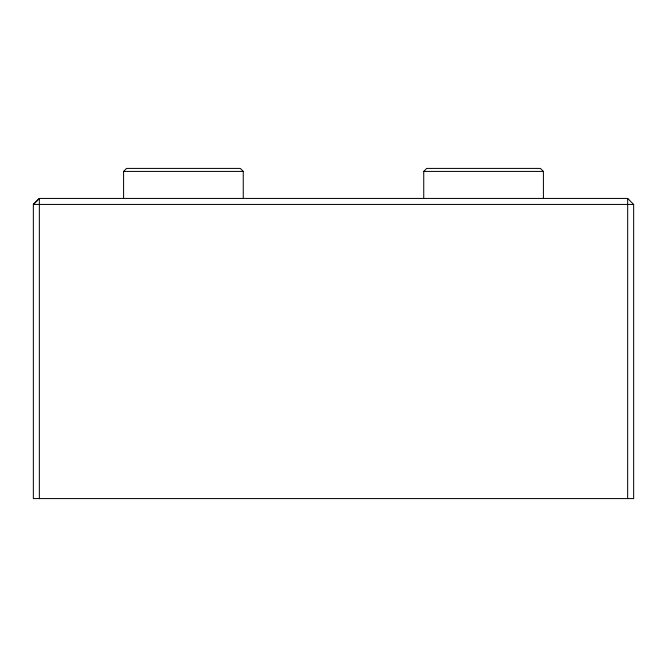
<?xml version="1.0" encoding="UTF-8"?>
<svg xmlns="http://www.w3.org/2000/svg" width="667" height="667" viewBox="0 0 667 667"><rect width="100%" height="100%" fill="white"/><g stroke="black" fill="none" stroke-linecap="round" stroke-linejoin="round"><path stroke-width="1" d="M123.587 198.399L123.587 171.419L126.572 168.417L240.278 168.417L243.263 171.419L243.263 198.399M423.737 198.399L423.737 171.419L426.722 168.417L540.428 168.417L543.413 171.419L543.413 198.399M123.587 171.419L243.263 171.419M423.737 171.419L543.413 171.419M633.65 204.435L33.35 204.435L33.35 498.582L633.65 498.582L633.65 204.435L627.647 198.399M627.647 498.582L627.68 198.433L39.353 198.433L33.35 204.435L39.353 198.399L39.353 498.582"/></g></svg>
